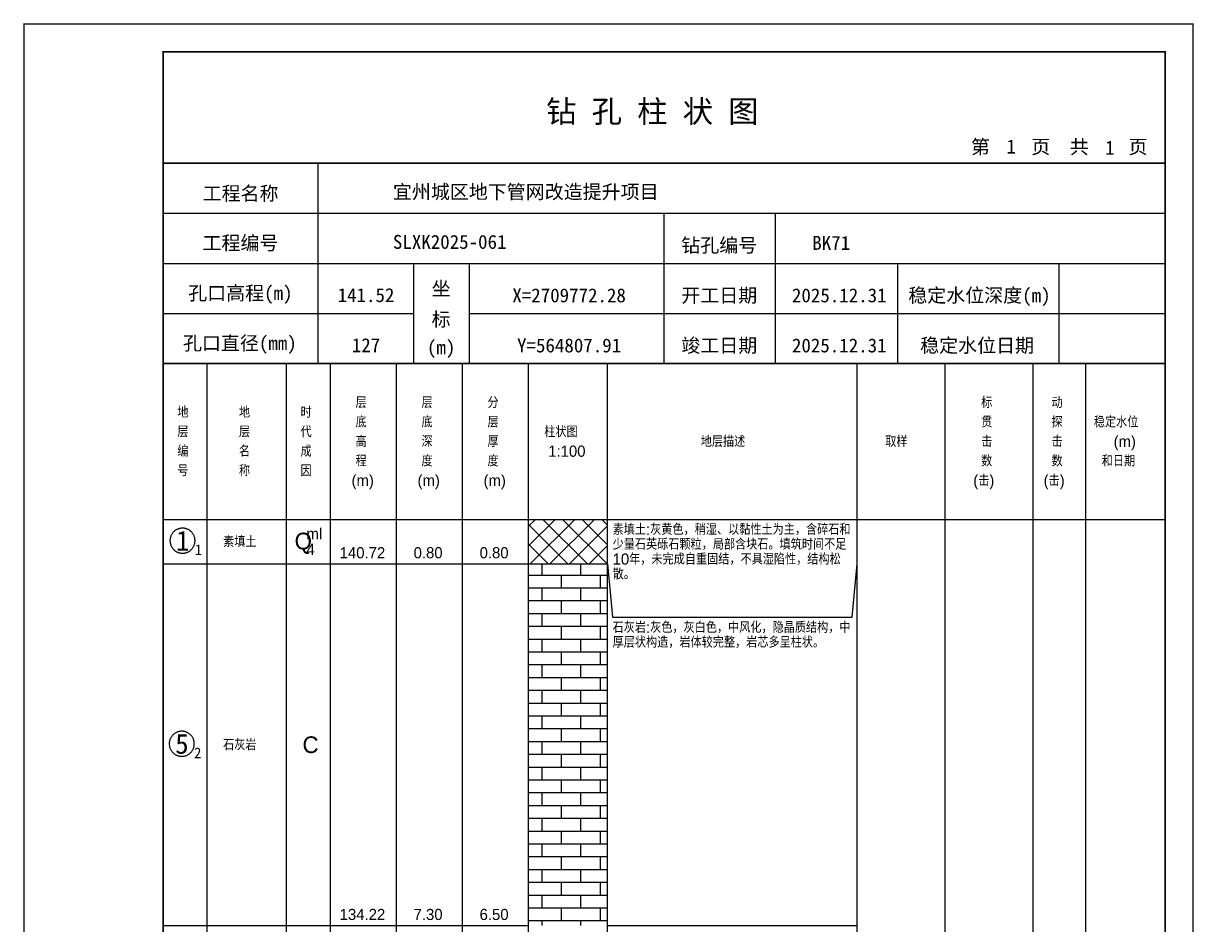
# Model space of a CAD drawing. Header units: millimetres. Extents: x 12489 to 89920, y 4630 to 4927.
# Drawn here: x 27889.3 to 28099.6, y 4764.7 to 4926.8 of the extents above; entities that cross this region are included whole.
import ezdxf
from ezdxf.enums import TextEntityAlignment as Align

# ---------------------------------------------------------------- set-up
doc = ezdxf.new("R2010")
doc.units = ezdxf.units.MM
doc.layers.add('ZZT_TC', color=7, linetype='Continuous')
doc.styles.add('成果图图块', font='', dxfattribs={"height": 2.5})
doc.styles.add('成果图模板', font='')
doc.styles.add('成果图模板标题', font='simhei.ttf')
doc.styles.add('成果图表体', font='Comfont.shx', dxfattribs={"height": 2, "bigfont": 'Hztxt12a.shx'})
doc.styles.get('成果图图块').set_extended_font_data('FangSong_GB2312')
doc.styles.get('成果图模板').set_extended_font_data('FangSong_GB2312')

# ---------------------------------------------------------------- blocks, each defined once
blk = doc.blocks.new('DCBH-1-1-1072', base_point=(0.3, -0.11))
at = {"layer": 'ZZT_TC', "color": 7}
blk.add_polyline3d([(-0.19, 2.31, 0), (-0.3, 2.31, 0), (-0.41, 2.3, 0), (-0.52, 2.29, 0), (-0.63, 2.27, 0), (-0.73, 2.24, 0), (-0.84, 2.21, 0), (-0.95, 2.18, 0), (-1.05, 2.14, 0), (-1.15, 2.09, 0), (-1.25, 2.04, 0), (-1.35, 1.99, 0), (-1.44, 1.93, 0), (-1.53, 1.87, 0), (-1.62, 1.8, 0), (-1.7, 1.73, 0), (-1.78, 1.65, 0), (-1.86, 1.57, 0), (-1.93, 1.49, 0), (-2, 1.4, 0), (-2.06, 1.31, 0), (-2.12, 1.22, 0), (-2.17, 1.12, 0), (-2.22, 1.02, 0), (-2.27, 0.92, 0), (-2.31, 0.82, 0), (-2.34, 0.71, 0), (-2.37, 0.61, 0), (-2.4, 0.5, 0), (-2.41, 0.39, 0), (-2.43, 0.28, 0), (-2.44, 0.17, 0), (-2.44, 0.06, 0), (-2.44, -0.05, 0), (-2.43, -0.16, 0), (-2.41, -0.27, 0), (-2.4, -0.38, 0), (-2.37, -0.49, 0), (-2.34, -0.6, 0), (-2.31, -0.7, 0), (-2.27, -0.8, 0), (-2.22, -0.9, 0), (-2.17, -1, 0), (-2.12, -1.1, 0), (-2.06, -1.19, 0), (-2, -1.28, 0), (-1.93, -1.37, 0), (-1.86, -1.45, 0), (-1.78, -1.53, 0), (-1.7, -1.61, 0), (-1.62, -1.68, 0), (-1.53, -1.75, 0), (-1.44, -1.81, 0), (-1.35, -1.87, 0), (-1.25, -1.93, 0), (-1.15, -1.98, 0), (-1.05, -2.02, 0), (-0.95, -2.06, 0), (-0.84, -2.1, 0), (-0.73, -2.13, 0), (-0.63, -2.15, 0), (-0.52, -2.17, 0), (-0.41, -2.18, 0), (-0.3, -2.19, 0), (-0.19, -2.19, 0), (-0.08, -2.19, 0), (0.03, -2.18, 0), (0.14, -2.17, 0), (0.25, -2.15, 0), (0.36, -2.13, 0), (0.47, -2.1, 0), (0.57, -2.06, 0), (0.67, -2.02, 0), (0.77, -1.98, 0), (0.87, -1.93, 0), (0.97, -1.87, 0), (1.06, -1.81, 0), (1.15, -1.75, 0), (1.24, -1.68, 0), (1.32, -1.61, 0), (1.4, -1.53, 0), (1.48, -1.45, 0), (1.55, -1.37, 0), (1.62, -1.28, 0), (1.68, -1.19, 0), (1.74, -1.1, 0), (1.8, -1, 0), (1.85, -0.9, 0), (1.89, -0.8, 0), (1.93, -0.7, 0), (1.97, -0.6, 0), (2, -0.49, 0), (2.02, -0.38, 0), (2.04, -0.27, 0), (2.05, -0.16, 0), (2.06, -0.05, 0), (2.06, 0.06, 0), (2.06, 0.17, 0), (2.05, 0.28, 0), (2.04, 0.39, 0), (2.02, 0.5, 0), (2, 0.61, 0), (1.97, 0.71, 0), (1.93, 0.82, 0), (1.89, 0.92, 0), (1.85, 1.02, 0), (1.8, 1.12, 0), (1.74, 1.22, 0), (1.68, 1.31, 0), (1.62, 1.4, 0), (1.55, 1.49, 0), (1.48, 1.57, 0), (1.4, 1.65, 0), (1.32, 1.73, 0), (1.24, 1.8, 0), (1.15, 1.87, 0), (1.06, 1.93, 0), (0.97, 1.99, 0), (0.87, 2.04, 0), (0.77, 2.09, 0), (0.67, 2.14, 0), (0.57, 2.18, 0), (0.47, 2.21, 0), (0.36, 2.24, 0), (0.25, 2.27, 0), (0.14, 2.29, 0), (0.03, 2.3, 0), (-0.08, 2.31, 0), (-0.19, 2.31, 0)], dxfattribs=at)
at = {"style": '成果图图块'}
blk.add_text('1', height=3.57, dxfattribs=at).set_placement((-0.16, -1.74), align=Align.CENTER)
blk.add_text('1', height=1.91, dxfattribs=at).set_placement((2.03, -2.53))
blk = doc.blocks.new('DCBH-1-1-1073', base_point=(0.43, -0.11))
at = {"layer": 'ZZT_TC', "color": 7}
blk.add_polyline3d([(-0.19, 2.31, 0), (-0.3, 2.31, 0), (-0.41, 2.3, 0), (-0.52, 2.29, 0), (-0.63, 2.27, 0), (-0.73, 2.24, 0), (-0.84, 2.21, 0), (-0.95, 2.18, 0), (-1.05, 2.14, 0), (-1.15, 2.09, 0), (-1.25, 2.04, 0), (-1.35, 1.99, 0), (-1.44, 1.93, 0), (-1.53, 1.87, 0), (-1.62, 1.8, 0), (-1.7, 1.73, 0), (-1.78, 1.65, 0), (-1.86, 1.57, 0), (-1.93, 1.49, 0), (-2, 1.4, 0), (-2.06, 1.31, 0), (-2.12, 1.22, 0), (-2.17, 1.12, 0), (-2.22, 1.02, 0), (-2.27, 0.92, 0), (-2.31, 0.82, 0), (-2.34, 0.71, 0), (-2.37, 0.61, 0), (-2.4, 0.5, 0), (-2.41, 0.39, 0), (-2.43, 0.28, 0), (-2.44, 0.17, 0), (-2.44, 0.06, 0), (-2.44, -0.05, 0), (-2.43, -0.16, 0), (-2.41, -0.27, 0), (-2.4, -0.38, 0), (-2.37, -0.49, 0), (-2.34, -0.6, 0), (-2.31, -0.7, 0), (-2.27, -0.8, 0), (-2.22, -0.9, 0), (-2.17, -1, 0), (-2.12, -1.1, 0), (-2.06, -1.19, 0), (-2, -1.28, 0), (-1.93, -1.37, 0), (-1.86, -1.45, 0), (-1.78, -1.53, 0), (-1.7, -1.61, 0), (-1.62, -1.68, 0), (-1.53, -1.75, 0), (-1.44, -1.81, 0), (-1.35, -1.87, 0), (-1.25, -1.93, 0), (-1.15, -1.98, 0), (-1.05, -2.02, 0), (-0.95, -2.06, 0), (-0.84, -2.1, 0), (-0.73, -2.13, 0), (-0.63, -2.15, 0), (-0.52, -2.17, 0), (-0.41, -2.18, 0), (-0.3, -2.19, 0), (-0.19, -2.19, 0), (-0.08, -2.19, 0), (0.03, -2.18, 0), (0.14, -2.17, 0), (0.25, -2.15, 0), (0.36, -2.13, 0), (0.47, -2.1, 0), (0.57, -2.06, 0), (0.67, -2.02, 0), (0.77, -1.98, 0), (0.87, -1.93, 0), (0.97, -1.87, 0), (1.06, -1.81, 0), (1.15, -1.75, 0), (1.24, -1.68, 0), (1.32, -1.61, 0), (1.4, -1.53, 0), (1.48, -1.45, 0), (1.55, -1.37, 0), (1.62, -1.28, 0), (1.68, -1.19, 0), (1.74, -1.1, 0), (1.8, -1, 0), (1.85, -0.9, 0), (1.89, -0.8, 0), (1.93, -0.7, 0), (1.97, -0.6, 0), (2, -0.49, 0), (2.02, -0.38, 0), (2.04, -0.27, 0), (2.05, -0.16, 0), (2.06, -0.05, 0), (2.06, 0.06, 0), (2.06, 0.17, 0), (2.05, 0.28, 0), (2.04, 0.39, 0), (2.02, 0.5, 0), (2, 0.61, 0), (1.97, 0.71, 0), (1.93, 0.82, 0), (1.89, 0.92, 0), (1.85, 1.02, 0), (1.8, 1.12, 0), (1.74, 1.22, 0), (1.68, 1.31, 0), (1.62, 1.4, 0), (1.55, 1.49, 0), (1.48, 1.57, 0), (1.4, 1.65, 0), (1.32, 1.73, 0), (1.24, 1.8, 0), (1.15, 1.87, 0), (1.06, 1.93, 0), (0.97, 1.99, 0), (0.87, 2.04, 0), (0.77, 2.09, 0), (0.67, 2.14, 0), (0.57, 2.18, 0), (0.47, 2.21, 0), (0.36, 2.24, 0), (0.25, 2.27, 0), (0.14, 2.29, 0), (0.03, 2.3, 0), (-0.08, 2.31, 0), (-0.19, 2.31, 0)], dxfattribs=at)
at = {"style": '成果图图块'}
blk.add_text('5', height=3.57, dxfattribs=at).set_placement((-0.16, -1.74), align=Align.CENTER)
blk.add_text('2', height=1.91, dxfattribs=at).set_placement((2.03, -2.53))
blk = doc.blocks.new('钻孔柱状图路桥昇龙制图梁世成校核莫家里.dwg71', base_point=(25, 236))
for p, q in [((52.82, 236), (52.82, 272)), ((25, 263), (205, 263)), ((115, 236), (115, 263)), ((135, 236), (135, 263)), ((25, 254), (205, 254)), ((70, 236), (70, 254)), ((80, 236), (80, 254)), ((157, 236), (157, 254)), ((185.95, 236), (185.95, 254)), ((25, 245), (70, 245)), ((80, 245), (205, 245))]:
    blk.add_line(p, q)
for points, const_width in [([(0, 0), (210, 0), (210, 297), (0, 297)], 0.25), ([(25, 5), (205, 5), (205, 292), (25, 292)], 0.3)]:
    blk.add_lwpolyline(points, close=True, dxfattribs=dict(const_width=const_width))
at = {"const_width": 0.3}
for points in [[(25, 272), (205, 272)], [(25, 236), (205, 236)]]:
    blk.add_lwpolyline(points, dxfattribs=at)
for s, height, style, p in [('钻 孔 柱 状 图', 4, '成果图模板标题', (93.8, 279.31)), ('第', 2.5, '成果图模板', (170.12, 273.7)), ('页', 2.5, '成果图模板', (180.96, 273.7)), ('共', 2.5, '成果图模板', (187.88, 273.7)), ('页', 2.5, '成果图模板', (198.44, 273.7)), ('工程名称', 2.5, '成果图模板', (32.07, 265.32)), ('宜州城区地下管网改造提升项目', 2.5, '成果图模板', (66.26, 265.61)), ('工程编号', 2.5, '成果图模板', (32.05, 256.41)), ('SLXK2025-061', 2.5, '成果图模板', (66.26, 256.61)), ('钻孔编号', 2.5, '成果图模板', (118.08, 256)), ('BK71', 2.5, '成果图模板', (141.61, 256.43)), ('孔口高程(m)', 2.5, '成果图模板', (29.48, 247.41)), ('坐', 2.5, '成果图模板', (73.21, 248.24)), ('开工日期', 2.5, '成果图模板', (118.08, 247)), ('稳定水位深度(m)', 2.5, '成果图模板', (158.86, 247)), ('标', 2.5, '成果图模板', (73.21, 242.7)), ('孔口直径(mm)', 2.5, '成果图模板', (28.54, 238.41)), ('(m) ', 2.5, '成果图模板', (72.38, 237.65)), ('竣工日期', 2.5, '成果图模板', (118.08, 238)), ('稳定水位日期', 2.5, '成果图模板', (160.99, 238))]:
    blk.add_text(s, height=height, dxfattribs=dict(style=style)).set_placement(p)
at = {"style": '成果图模板'}
for s, p in [('1', (177.35, 273.74)), ('1', (195.08, 273.53)), ('141.52', (61.43, 247.04)), ('X=2709772.28', (97.92, 247)), ('2025.12.31', (146.46, 247)), ('127', (61.43, 238.04)), ('Y=564807.91', (97.92, 238)), ('2025.12.31', (146.46, 238))]:
    blk.add_text(s, height=2.5, dxfattribs=at).set_placement(p, align=Align.CENTER)

msp = doc.modelspace()

# ---------------------------------------------------------------- hatches: boundary and pattern name
at = {"linetype": 'Continuous'}
h = msp.add_hatch(dxfattribs=at)
h.set_pattern_fill('GKSTT', scale=0.5, style=0, pattern_type=2)
h.set_pattern_definition([(45, (0, 0), (-1.76776695, 1.76776695), []), (135, (0, 0), (-1.76776695, -1.76776695), [])])
h.paths.add_polyline_path([(27980.06, 4829.71), (27994.29, 4829.71), (27994.29, 4837.71), (27980.06, 4837.71)])
h = msp.add_hatch(dxfattribs=at)
h.set_pattern_fill('GKSHY', scale=0.5, style=0, pattern_type=2)
h.set_pattern_definition([(0, (0, 0), (0, 2.3), []), (90, (0, 0), (-3.5, 2.3), [2.3, -2.3])])
h.paths.add_polyline_path([(27980.06, 4764.71), (27994.29, 4764.71), (27994.29, 4829.71), (27980.06, 4829.71)])

# ---------------------------------------------------------------- linework, layer by layer
at = {"color": 0}
for p, q in [((27914.45, 4837.71), (27922.35, 4837.71)), ((27914.45, 4829.71), (27914.45, 4837.71)), ((27922.35, 4829.71), (27922.35, 4837.71)), ((27914.45, 4829.71), (27922.35, 4829.71)), ((27914.45, 4829.71), (27922.35, 4829.71)), ((27914.45, 4764.71), (27914.45, 4829.71)), ((27922.35, 4764.71), (27922.35, 4829.71)), ((27914.45, 4764.71), (27922.35, 4764.71))]:
    msp.add_line(p, q, dxfattribs=at)
for points in [[(27914.45, 4865.71), (27922.35, 4865.71)], [(27914.45, 4837.71), (27914.45, 4865.71)], [(27922.35, 4837.71), (27922.35, 4865.71)], [(27922.35, 4865.71), (27936.58, 4865.71)], [(27922.35, 4837.71), (27922.35, 4865.71)], [(27936.58, 4837.71), (27936.58, 4865.71)], [(27936.58, 4865.71), (27944.49, 4865.71)], [(27936.58, 4837.71), (27936.58, 4865.71)], [(27944.49, 4837.71), (27944.49, 4865.71)], [(27944.49, 4865.71), (27956.35, 4865.71)], [(27944.49, 4837.71), (27944.49, 4865.71)], [(27956.35, 4837.71), (27956.35, 4865.71)], [(27956.35, 4865.71), (27968.2, 4865.71)], [(27956.35, 4837.71), (27956.35, 4865.71)], [(27968.2, 4837.71), (27968.2, 4865.71)], [(27968.2, 4865.71), (27980.06, 4865.71)], [(27968.2, 4837.71), (27968.2, 4865.71)], [(27980.06, 4837.71), (27980.06, 4865.71)], [(27980.06, 4865.71), (27994.29, 4865.71)], [(27980.06, 4837.71), (27980.06, 4865.71)], [(27994.29, 4837.71), (27994.29, 4865.71)], [(27994.29, 4865.71), (28039.11, 4865.71)], [(27994.29, 4837.71), (27994.29, 4865.71)], [(28039.11, 4837.71), (28039.11, 4865.71)], [(28039.11, 4865.71), (28054.92, 4865.71)], [(28039.11, 4837.71), (28039.11, 4865.71)], [(28054.92, 4837.71), (28054.92, 4865.71)], [(28054.92, 4865.71), (28070.73, 4865.71)], [(28054.92, 4837.71), (28054.92, 4865.71)], [(28070.73, 4837.71), (28070.73, 4865.71)], [(28070.73, 4865.71), (28080.22, 4865.71)], [(28070.73, 4837.71), (28070.73, 4865.71)], [(28080.22, 4837.71), (28080.22, 4865.71)], [(28080.22, 4865.71), (28094.45, 4865.71)], [(28080.22, 4837.71), (28080.22, 4865.71)], [(28094.45, 4837.71), (28094.45, 4865.71)], [(27914.45, 4837.71), (27922.35, 4837.71)], [(27914.45, 4643.71), (27914.45, 4837.71)], [(27914.45, 4837.71), (27922.35, 4837.71)], [(27922.35, 4643.71), (27922.35, 4837.71)], [(27922.35, 4837.71), (27936.58, 4837.71)], [(27922.35, 4643.71), (27922.35, 4837.71)], [(27922.35, 4837.71), (27936.58, 4837.71)], [(27922.35, 4837.71), (27936.58, 4837.71)], [(27922.35, 4829.71), (27922.35, 4837.71)], [(27936.58, 4643.71), (27936.58, 4837.71)], [(27936.58, 4829.71), (27936.58, 4837.71)], [(27936.58, 4837.71), (27944.49, 4837.71)], [(27936.58, 4643.71), (27936.58, 4837.71)], [(27936.58, 4837.71), (27944.49, 4837.71)], [(27936.58, 4837.71), (27944.49, 4837.71)], [(27936.58, 4829.71), (27936.58, 4837.71)], [(27944.49, 4643.71), (27944.49, 4837.71)], [(27944.49, 4829.71), (27944.49, 4837.71)], [(27944.49, 4837.71), (27956.35, 4837.71)], [(27944.49, 4643.71), (27944.49, 4837.71)], [(27944.49, 4837.71), (27956.35, 4837.71)], [(27944.49, 4837.71), (27956.35, 4837.71)], [(27944.49, 4829.71), (27944.49, 4837.71)], [(27956.35, 4643.71), (27956.35, 4837.71)], [(27956.35, 4829.71), (27956.35, 4837.71)], [(27956.35, 4837.71), (27968.2, 4837.71)], [(27956.35, 4643.71), (27956.35, 4837.71)], [(27956.35, 4837.71), (27968.2, 4837.71)], [(27956.35, 4837.71), (27968.2, 4837.71)], [(27956.35, 4829.71), (27956.35, 4837.71)], [(27968.2, 4643.71), (27968.2, 4837.71)], [(27968.2, 4829.71), (27968.2, 4837.71)], [(27968.2, 4837.71), (27980.06, 4837.71)], [(27968.2, 4643.71), (27968.2, 4837.71)], [(27968.2, 4837.71), (27980.06, 4837.71)], [(27968.2, 4837.71), (27980.06, 4837.71)], [(27968.2, 4829.71), (27968.2, 4837.71)], [(27980.06, 4643.71), (27980.06, 4837.71)], [(27980.06, 4829.71), (27980.06, 4837.71)], [(27980.06, 4837.71), (27994.29, 4837.71)], [(27980.06, 4643.71), (27980.06, 4837.71)], [(27980.06, 4837.71), (27994.29, 4837.71)], [(27994.29, 4643.71), (27994.29, 4837.71)], [(27994.29, 4837.71), (28039.11, 4837.71)], [(27994.29, 4643.71), (27994.29, 4837.71)], [(27994.29, 4837.71), (28039.11, 4837.71)], [(27994.29, 4829.71), (27994.29, 4837.71)], [(28039.11, 4643.71), (28039.11, 4837.71)], [(28039.11, 4829.71), (28039.11, 4837.71)], [(28039.11, 4837.71), (28054.92, 4837.71)], [(28039.11, 4643.71), (28039.11, 4837.71)], [(28039.11, 4837.71), (28054.92, 4837.71)], [(28054.92, 4643.71), (28054.92, 4837.71)], [(28054.92, 4837.71), (28070.73, 4837.71)], [(28054.92, 4643.71), (28054.92, 4837.71)], [(28054.92, 4837.71), (28070.73, 4837.71)], [(28070.73, 4643.71), (28070.73, 4837.71)], [(28070.73, 4837.71), (28080.22, 4837.71)], [(28070.73, 4643.71), (28070.73, 4837.71)], [(28070.73, 4837.71), (28080.22, 4837.71)], [(28080.22, 4643.71), (28080.22, 4837.71)], [(28080.22, 4837.71), (28094.45, 4837.71)], [(28080.22, 4643.71), (28080.22, 4837.71)], [(28080.22, 4837.71), (28094.45, 4837.71)], [(28094.45, 4643.71), (28094.45, 4837.71)], [(27922.35, 4829.71), (27936.58, 4829.71)], [(27922.35, 4829.71), (27936.58, 4829.71)], [(27922.35, 4764.71), (27922.35, 4829.71)], [(27936.58, 4764.71), (27936.58, 4829.71)], [(27936.58, 4829.71), (27944.49, 4829.71)], [(27936.58, 4829.71), (27944.49, 4829.71)], [(27936.58, 4764.71), (27936.58, 4829.71)], [(27944.49, 4764.71), (27944.49, 4829.71)], [(27944.49, 4829.71), (27956.35, 4829.71)], [(27944.49, 4829.71), (27956.35, 4829.71)], [(27944.49, 4764.71), (27944.49, 4829.71)], [(27956.35, 4764.71), (27956.35, 4829.71)], [(27956.35, 4829.71), (27968.2, 4829.71)], [(27956.35, 4829.71), (27968.2, 4829.71)], [(27956.35, 4764.71), (27956.35, 4829.71)], [(27968.2, 4764.71), (27968.2, 4829.71)], [(27968.2, 4829.71), (27980.06, 4829.71)], [(27968.2, 4829.71), (27980.06, 4829.71)], [(27968.2, 4764.71), (27968.2, 4829.71)], [(27980.06, 4764.71), (27980.06, 4829.71)], [(27994.29, 4829.71), (27995.19, 4820.11)], [(27994.29, 4764.71), (27994.29, 4829.71)], [(28038.22, 4820.11), (28039.11, 4829.71)], [(28039.11, 4764.71), (28039.11, 4829.71)], [(27995.19, 4820.11), (28038.22, 4820.11)], [(27922.35, 4764.71), (27936.58, 4764.71)], [(27936.58, 4764.71), (27944.49, 4764.71)], [(27944.49, 4764.71), (27956.35, 4764.71)], [(27956.35, 4764.71), (27968.2, 4764.71)], [(27968.2, 4764.71), (27980.06, 4764.71)], [(27994.29, 4764.71), (28039.11, 4764.71)]]:
    msp.add_lwpolyline(points, dxfattribs=at)
at = {"color": 7, "flags": 128}
msp.add_lwpolyline([(27980.06, 4829.71), (27994.29, 4829.71)], dxfattribs=at)

# ---------------------------------------------------------------- block references
for name, p in [('钻孔柱状图路桥昇龙制图梁世成校核莫家里.dwg71', (27914.45, 4865.71)), ('DCBH-1-1-1072', (27918.4, 4833.71)), ('DCBH-1-1-1073', (27918.4, 4797.21))]:
    msp.add_blockref(name, p)

# ---------------------------------------------------------------- texts
at = {"color": 0, "style": '成果图表体'}
for s, height, p in [('层', 2, (27949, 4857.71)), ('层', 2, (27960.85, 4857.71)), ('分', 2, (27972.71, 4857.71)), ('标', 2, (28061.41, 4857.71)), ('动', 2, (28074.05, 4857.71)), ('地', 2, (27916.98, 4855.96)), ('地', 2, (27928.05, 4855.96)), ('时', 2, (27939.11, 4855.96)), ('底', 2, (27949, 4854.21)), ('底', 2, (27960.85, 4854.21)), ('层', 2, (27972.71, 4854.21)), ('贯', 2, (28061.41, 4854.21)), ('探', 2, (28074.05, 4854.21)), ('稳定水位', 2, (28081.65, 4854.21)), ('层', 2, (27916.98, 4852.46)), ('层', 2, (27928.05, 4852.46)), ('代', 2, (27939.11, 4852.46)), ('高', 2, (27949, 4850.71)), ('深', 2, (27960.85, 4850.71)), ('厚', 2, (27972.71, 4850.71)), ('柱状图', 2, (27982.91, 4852.46)), ('地层描述', 2, (28011.02, 4850.71)), ('取样', 2, (28044.18, 4850.71)), ('击', 2, (28061.41, 4850.71)), ('击', 2, (28074.05, 4850.71)), ('(m)', 2, (28085.2, 4850.71)), ('编', 2, (27916.98, 4848.96)), ('名', 2, (27928.05, 4848.96)), ('成', 2, (27939.11, 4848.96)), ('1:100', 2, (27983.62, 4848.96)), ('程', 2, (27949, 4847.21)), ('度', 2, (27960.85, 4847.21)), ('度', 2, (27972.71, 4847.21)), ('数', 2, (28061.41, 4847.21)), ('数', 2, (28074.05, 4847.21)), ('和日期', 2, (28083.07, 4847.21)), ('号', 2, (27916.98, 4845.46)), ('称', 2, (27928.05, 4845.46)), ('因', 2, (27939.11, 4845.46)), ('(m)', 2, (27948.28, 4843.71)), ('(m)', 2, (27960.14, 4843.71)), ('(m)', 2, (27972, 4843.71)), ('(击)', 2, (28059.99, 4843.71)), ('(击)', 2, (28072.63, 4843.71)), ('ml', 2, (27940.18, 4834.11)), ('素填土', 2, (27925.2, 4832.71)), ('Q', 3, (27938.05, 4832.31)), ('4', 2, (27940.18, 4831.31)), ('140.72', 2, (27946.15, 4830.71)), ('0.80', 2, (27959.43, 4830.71)), ('0.80', 2, (27971.29, 4830.71)), ('石灰岩', 2, (27925.2, 4796.21)), ('C', 3, (27939.47, 4795.71)), ('134.22', 2, (27946.15, 4765.71)), ('7.30', 2, (27959.43, 4765.71)), ('6.50', 2, (27971.29, 4765.71))]:
    msp.add_text(s, height=height, dxfattribs=at).set_placement(p)
at = {"color": 0, "char_height": 2, "width": 43.0292, "attachment_point": 1, "line_spacing_factor": 0.8, "style": '成果图表体'}
for s, insert in [('素填土:灰黄色，稍湿、以黏性土为主，含碎石和少量石英砾石颗粒，局部含块石。填筑时间不足10年，未完成自重固结，不具湿陷性，结构松散。', (27995.19, 4836.91)), ('石灰岩:灰色，灰白色，中风化，隐晶质结构，中厚层状构造，岩体较完整，岩芯多呈柱状。', (27995.19, 4819.31))]:
    msp.add_mtext(s, dxfattribs=dict(at, insert=insert))

doc.saveas('drawing.dxf')
